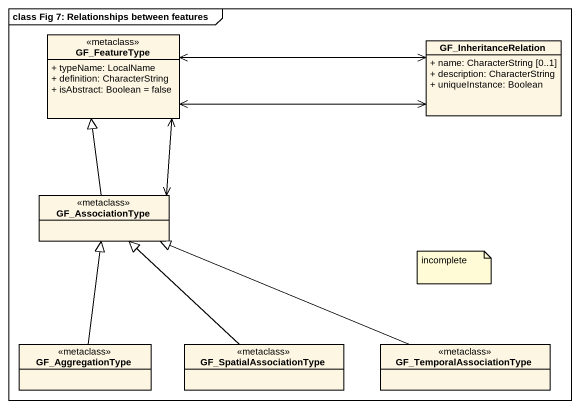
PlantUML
@startuml
mainframe class Fig 7: Relationships between features
hide circle
hide empty members
skinparam classAttributeIconSize 0
class GF_FeatureType <<metaclass>> {
  + typeName: LocalName
  + definition: CharacterString
  + isAbstract: Boolean = false
}
class GF_InheritanceRelation {
  + name: CharacterString [0..1]
  + description: CharacterString
  + uniqueInstance: Boolean
}
class GF_AssociationType <<metaclass>>
class GF_AggregationType <<metaclass>>
class GF_SpatialAssociationType <<metaclass>>
class GF_TemporalAssociationType <<metaclass>>
GF_FeatureType <-right-> GF_InheritanceRelation
GF_FeatureType <--> GF_AssociationType
GF_InheritanceRelation <-left-> GF_FeatureType
GF_AssociationType -up-|> GF_FeatureType
GF_AggregationType -up-|> GF_AssociationType
GF_SpatialAssociationType -up-|> GF_AssociationType
GF_TemporalAssociationType -left-|> GF_AssociationType
note as N1
  incomplete
end note
@enduml
